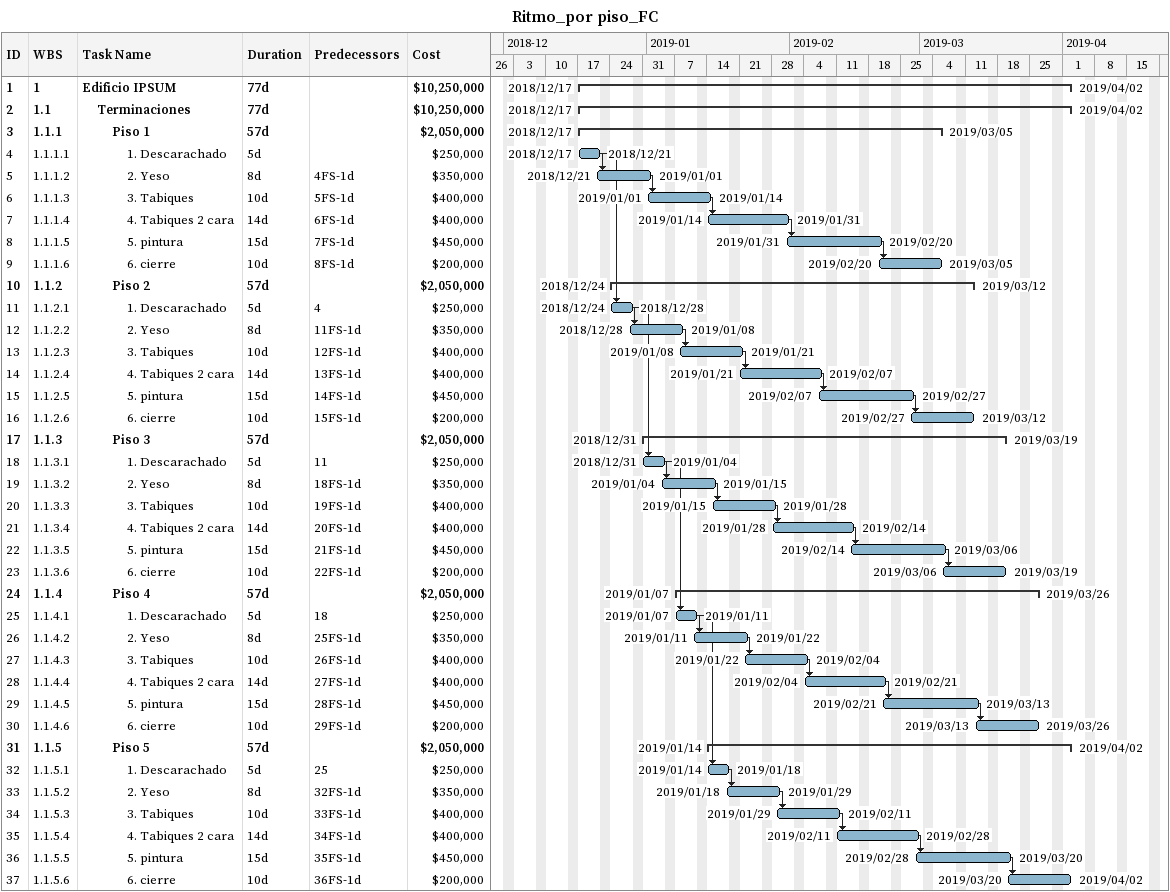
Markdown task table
Ritmo_por piso_FC

| ID | WBS | Task | Duration | Start | Finish | Predecessors | Cost ($) |
|---|---|---|---|---|---|---|---|
| 1 | 1 | **Edificio IPSUM** | 77d | 2018-12-17 | 2019-04-02 |  | 10250000 |
| 2 | 1.1 | **Terminaciones** | 77d | 2018-12-17 | 2019-04-02 |  | 10250000 |
| 3 | 1.1.1 | **Piso 1** | 57d | 2018-12-17 | 2019-03-05 |  | 2050000 |
| 4 | 1.1.1.1 | 1. Descarachado | 5d | 2018-12-17 | 2018-12-21 |  | 250000 |
| 5 | 1.1.1.2 | 2. Yeso | 8d | 2018-12-21 | 2019-01-01 | 4FS-1d | 350000 |
| 6 | 1.1.1.3 | 3. Tabiques | 10d | 2019-01-01 | 2019-01-14 | 5FS-1d | 400000 |
| 7 | 1.1.1.4 | 4. Tabiques 2 cara | 14d | 2019-01-14 | 2019-01-31 | 6FS-1d | 400000 |
| 8 | 1.1.1.5 | 5. pintura | 15d | 2019-01-31 | 2019-02-20 | 7FS-1d | 450000 |
| 9 | 1.1.1.6 | 6. cierre | 10d | 2019-02-20 | 2019-03-05 | 8FS-1d | 200000 |
| 10 | 1.1.2 | **Piso 2** | 57d | 2018-12-24 | 2019-03-12 |  | 2050000 |
| 11 | 1.1.2.1 | 1. Descarachado | 5d | 2018-12-24 | 2018-12-28 | 4 | 250000 |
| 12 | 1.1.2.2 | 2. Yeso | 8d | 2018-12-28 | 2019-01-08 | 11FS-1d | 350000 |
| 13 | 1.1.2.3 | 3. Tabiques | 10d | 2019-01-08 | 2019-01-21 | 12FS-1d | 400000 |
| 14 | 1.1.2.4 | 4. Tabiques 2 cara | 14d | 2019-01-21 | 2019-02-07 | 13FS-1d | 400000 |
| 15 | 1.1.2.5 | 5. pintura | 15d | 2019-02-07 | 2019-02-27 | 14FS-1d | 450000 |
| 16 | 1.1.2.6 | 6. cierre | 10d | 2019-02-27 | 2019-03-12 | 15FS-1d | 200000 |
| 17 | 1.1.3 | **Piso 3** | 57d | 2018-12-31 | 2019-03-19 |  | 2050000 |
| 18 | 1.1.3.1 | 1. Descarachado | 5d | 2018-12-31 | 2019-01-04 | 11 | 250000 |
| 19 | 1.1.3.2 | 2. Yeso | 8d | 2019-01-04 | 2019-01-15 | 18FS-1d | 350000 |
| 20 | 1.1.3.3 | 3. Tabiques | 10d | 2019-01-15 | 2019-01-28 | 19FS-1d | 400000 |
| 21 | 1.1.3.4 | 4. Tabiques 2 cara | 14d | 2019-01-28 | 2019-02-14 | 20FS-1d | 400000 |
| 22 | 1.1.3.5 | 5. pintura | 15d | 2019-02-14 | 2019-03-06 | 21FS-1d | 450000 |
| 23 | 1.1.3.6 | 6. cierre | 10d | 2019-03-06 | 2019-03-19 | 22FS-1d | 200000 |
| 24 | 1.1.4 | **Piso 4** | 57d | 2019-01-07 | 2019-03-26 |  | 2050000 |
| 25 | 1.1.4.1 | 1. Descarachado | 5d | 2019-01-07 | 2019-01-11 | 18 | 250000 |
| 26 | 1.1.4.2 | 2. Yeso | 8d | 2019-01-11 | 2019-01-22 | 25FS-1d | 350000 |
| 27 | 1.1.4.3 | 3. Tabiques | 10d | 2019-01-22 | 2019-02-04 | 26FS-1d | 400000 |
| 28 | 1.1.4.4 | 4. Tabiques 2 cara | 14d | 2019-02-04 | 2019-02-21 | 27FS-1d | 400000 |
| 29 | 1.1.4.5 | 5. pintura | 15d | 2019-02-21 | 2019-03-13 | 28FS-1d | 450000 |
| 30 | 1.1.4.6 | 6. cierre | 10d | 2019-03-13 | 2019-03-26 | 29FS-1d | 200000 |
| 31 | 1.1.5 | **Piso 5** | 57d | 2019-01-14 | 2019-04-02 |  | 2050000 |
| 32 | 1.1.5.1 | 1. Descarachado | 5d | 2019-01-14 | 2019-01-18 | 25 | 250000 |
| 33 | 1.1.5.2 | 2. Yeso | 8d | 2019-01-18 | 2019-01-29 | 32FS-1d | 350000 |
| 34 | 1.1.5.3 | 3. Tabiques | 10d | 2019-01-29 | 2019-02-11 | 33FS-1d | 400000 |
| 35 | 1.1.5.4 | 4. Tabiques 2 cara | 14d | 2019-02-11 | 2019-02-28 | 34FS-1d | 400000 |
| 36 | 1.1.5.5 | 5. pintura | 15d | 2019-02-28 | 2019-03-20 | 35FS-1d | 450000 |
| 37 | 1.1.5.6 | 6. cierre | 10d | 2019-03-20 | 2019-04-02 | 36FS-1d | 200000 |
